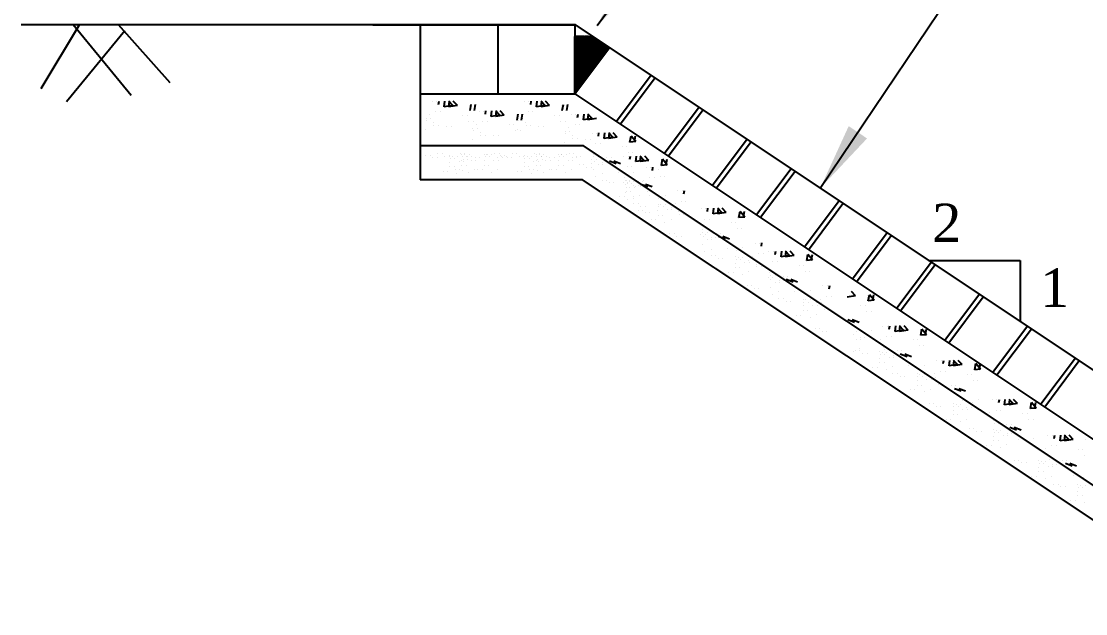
# Model space of a CAD drawing. Extents: x -545075 to 1728153, y -708141 to -305611.
# Drawn here: x 1027370 to 1032907, y -618206 to -615123 of the extents above; entities that cross this region are included whole.
import ezdxf

# ---------------------------------------------------------------- set-up
doc = ezdxf.new("R2010")
doc.units = 0
doc.header["$MEASUREMENT"] = 0
doc.layers.get('0').update_dxf_attribs({"linetype": 'CONTINUOUS'})
doc.layers.add('LINE', color=7, linetype='CONTINUOUS')
doc.styles.get("Standard").update_dxf_attribs({"font": 'times.ttf', "height": 250})
doc.dimstyles.new('3', dxfattribs={"dimtxt": 225, "dimasz": 350, "dimexe": 100, "dimexo": 25, "dimgap": 9, "dimtad": 0, "dimdec": 0, "dimzin": 0, "dimdsep": 46, "dimtxsty": 'Standard', "dimcen": 0, "dimclrt": 256, "dimadec": 0, "dimazin": 0, "dimtfac": 1, "dimtdec": 0, "dimtofl": 0, "dimtmove": 2, "dimatfit": 3, "dimfxl": 1, "dimtolj": 1, "dimtzin": 0, "dimarcsym": 0})

# ---------------------------------------------------------------- blocks, each defined once
blk = doc.blocks.new('*X27')
at = {"color": 0}
for p, q in [((-11801.8, -16892.9), (-11794.7, -16885.9)), ((-11801, -16894), (-11789.4, -16882.3)), ((-11800.3, -16895), (-11784.1, -16878.8)), ((-11799.5, -16896), (-11778.7, -16875.2)), ((-11798.8, -16897), (-11773.4, -16871.6)), ((-11798.1, -16898.1), (-11768.1, -16868.1)), ((-11797.3, -16899.1), (-11762.8, -16864.5)), ((-11796.6, -16900.1), (-11757.4, -16861)), ((-11795.8, -16901.2), (-11752.1, -16857.4)), ((-11795.1, -16902.2), (-11746.8, -16853.9)), ((-11794.4, -16903.2), (-11741.5, -16850.3)), ((-11793.6, -16904.2), (-11736.1, -16846.8)), ((-11792.9, -16905.3), (-11730.8, -16843.2)), ((-11792.1, -16906.3), (-11725.5, -16839.6)), ((-11791.4, -16907.3), (-11720.2, -16836.1)), ((-11790.7, -16908.4), (-11717.3, -16835)), ((-11789.9, -16909.4), (-11715.5, -16835)), ((-11789.2, -16910.4), (-11713.8, -16835)), ((-11788.4, -16911.4), (-11712, -16835)), ((-11787.7, -16912.5), (-11710.2, -16835)), ((-11787, -16913.5), (-11708.5, -16835)), ((-11786.2, -16914.5), (-11706.7, -16835)), ((-11785.5, -16915.5), (-11704.9, -16835)), ((-11784.7, -16916.6), (-11703.2, -16835)), ((-11784, -16917.6), (-11701.4, -16835)), ((-11783.3, -16918.6), (-11699.6, -16835)), ((-11782.5, -16919.7), (-11697.8, -16835)), ((-11781.8, -16920.7), (-11696.1, -16835)), ((-11781, -16921.7), (-11694.3, -16835)), ((-11780.3, -16922.7), (-11692.5, -16835)), ((-11779.6, -16923.8), (-11690.8, -16835)), ((-11778.8, -16924.8), (-11689, -16835)), ((-11778.1, -16925.8), (-11687.2, -16835)), ((-11777.3, -16926.9), (-11685.5, -16835)), ((-11776.6, -16927.9), (-11683.7, -16835)), ((-11775.9, -16928.9), (-11681.9, -16835)), ((-11775.1, -16929.9), (-11680.2, -16835)), ((-11774.4, -16931), (-11678.4, -16835)), ((-11773.6, -16932), (-11676.6, -16835)), ((-11772.9, -16933), (-11674.9, -16835)), ((-11772.2, -16934), (-11673.1, -16835)), ((-11771.4, -16935.1), (-11671.3, -16835)), ((-11770.7, -16936.1), (-11669.6, -16835)), ((-11769.9, -16937.1), (-11667.8, -16835)), ((-11769.2, -16938.2), (-11666, -16835)), ((-11768.5, -16939.2), (-11664.3, -16835)), ((-11767.7, -16940.2), (-11662.5, -16835)), ((-11767, -16941.2), (-11660.7, -16835)), ((-11766.2, -16942.3), (-11659, -16835)), ((-11765.5, -16943.3), (-11657.2, -16835)), ((-11764.8, -16944.3), (-11655.4, -16835)), ((-11764, -16945.4), (-11653.7, -16835)), ((-11763.3, -16946.4), (-11651.9, -16835)), ((-11762.5, -16947.4), (-11650.1, -16835)), ((-11761.8, -16948.4), (-11648.4, -16835)), ((-11761.1, -16949.5), (-11646.6, -16835)), ((-11760.3, -16950.5), (-11644.8, -16835)), ((-11759.6, -16951.5), (-11643, -16835)), ((-11758.8, -16952.5), (-11641.3, -16835)), ((-11758.1, -16953.6), (-11639.5, -16835)), ((-11757.4, -16954.6), (-11637.7, -16835)), ((-11756.6, -16955.6), (-11636, -16835)), ((-11755.9, -16956.7), (-11634.2, -16835)), ((-11755.1, -16957.7), (-11632.4, -16835)), ((-11754.4, -16958.7), (-11630.7, -16835)), ((-11753.7, -16959.7), (-11628.9, -16835)), ((-11752.9, -16960.8), (-11627.5, -16835.4)), ((-11752.2, -16961.8), (-11627.5, -16837.1)), ((-11751.4, -16962.8), (-11627.5, -16838.9)), ((-11750.7, -16963.9), (-11627.5, -16840.7)), ((-11750, -16964.9), (-11627.5, -16842.4)), ((-11749.2, -16965.9), (-11627.5, -16844.2)), ((-11748.5, -16966.9), (-11627.5, -16846)), ((-11747.7, -16968), (-11627.5, -16847.7)), ((-11747, -16969), (-11627.5, -16849.5)), ((-11746.3, -16970), (-11627.5, -16851.3)), ((-11745.5, -16971), (-11627.5, -16853)), ((-11744.8, -16972.1), (-11627.5, -16854.8)), ((-11744.1, -16973.1), (-11627.5, -16856.6)), ((-11743.3, -16974.1), (-11627.5, -16858.3)), ((-11742.6, -16975.2), (-11627.5, -16860.1)), ((-11741.8, -16976.2), (-11627.5, -16861.9)), ((-11741.1, -16977.2), (-11627.5, -16863.6)), ((-11740.4, -16978.2), (-11627.5, -16865.4)), ((-11739.6, -16979.3), (-11627.5, -16867.2)), ((-11738.9, -16980.3), (-11627.5, -16868.9)), ((-11738.1, -16981.3), (-11627.5, -16870.7)), ((-11737.4, -16982.4), (-11627.5, -16872.5)), ((-11736.7, -16983.4), (-11627.5, -16874.3)), ((-11735.9, -16984.4), (-11627.5, -16876)), ((-11735.2, -16985.4), (-11627.5, -16877.8)), ((-11734.4, -16986.5), (-11627.5, -16879.6)), ((-11733.7, -16987.5), (-11627.5, -16881.3)), ((-11733, -16988.5), (-11627.5, -16883.1)), ((-11732.2, -16989.6), (-11627.5, -16884.9)), ((-11731.5, -16990.6), (-11627.5, -16886.6)), ((-11802.5, -16891.9), (-11800, -16889.4)), ((-11730.7, -16991.6), (-11627.5, -16888.4)), ((-11730, -16992.6), (-11627.5, -16890.2)), ((-11729.3, -16993.7), (-11627.5, -16891.9)), ((-11728.5, -16994.7), (-11627.5, -16893.7)), ((-11727.8, -16995.7), (-11627.5, -16895.5)), ((-11727, -16996.7), (-11627.5, -16897.2)), ((-11726.3, -16997.8), (-11627.5, -16899)), ((-11725.6, -16998.8), (-11627.5, -16900.8)), ((-11724.8, -16999.8), (-11627.5, -16902.5)), ((-11724.1, -17000.9), (-11627.5, -16904.3)), ((-11723.3, -17001.9), (-11627.5, -16906.1)), ((-11722.6, -17002.9), (-11627.5, -16907.8)), ((-11721.9, -17003.9), (-11627.5, -16909.6)), ((-11721.1, -17005), (-11627.5, -16911.4)), ((-11720.4, -17006), (-11627.5, -16913.1)), ((-11719.6, -17007), (-11627.5, -16914.9)), ((-11718.9, -17008.1), (-11627.5, -16916.7)), ((-11718.2, -17009.1), (-11627.5, -16918.4)), ((-11717.4, -17010.1), (-11627.5, -16920.2)), ((-11716.7, -17011.1), (-11627.5, -16922)), ((-11715.9, -17012.2), (-11627.5, -16923.7)), ((-11715.2, -17013.2), (-11627.5, -16925.5)), ((-11714.5, -17014.2), (-11627.5, -16927.3)), ((-11713.7, -17015.2), (-11627.5, -16929.1)), ((-11713, -17016.3), (-11627.5, -16930.8)), ((-11712.2, -17017.3), (-11627.5, -16932.6)), ((-11711.5, -17018.3), (-11627.5, -16934.4)), ((-11710.8, -17019.4), (-11627.5, -16936.1)), ((-11710, -17020.4), (-11627.5, -16937.9)), ((-11709.3, -17021.4), (-11627.5, -16939.7)), ((-11708.5, -17022.4), (-11627.5, -16941.4)), ((-11707.8, -17023.5), (-11627.5, -16943.2)), ((-11707.1, -17024.5), (-11627.5, -16945)), ((-11706.3, -17025.5), (-11627.5, -16946.7)), ((-11705.6, -17026.6), (-11627.5, -16948.5)), ((-11704.8, -17027.6), (-11627.5, -16950.3)), ((-11704.1, -17028.6), (-11627.5, -16952)), ((-11703.4, -17029.6), (-11627.5, -16953.8)), ((-11702.6, -17030.7), (-11627.5, -16955.6)), ((-11701.9, -17031.7), (-11627.5, -16957.3)), ((-11701.1, -17032.7), (-11627.5, -16959.1)), ((-11700.4, -17033.7), (-11627.5, -16960.9)), ((-11699.7, -17034.8), (-11627.5, -16962.6)), ((-11698.9, -17035.8), (-11627.5, -16964.4)), ((-11698.2, -17036.8), (-11627.5, -16966.2)), ((-11697.4, -17037.9), (-11627.5, -16967.9)), ((-11696.7, -17038.9), (-11627.5, -16969.7)), ((-11696, -17039.9), (-11627.5, -16971.5)), ((-11695.2, -17040.9), (-11627.5, -16973.2)), ((-11694.5, -17042), (-11627.5, -16975)), ((-11693.7, -17043), (-11627.5, -16976.8)), ((-11693, -17044), (-11627.5, -16978.5)), ((-11692.3, -17045.1), (-11627.5, -16980.3)), ((-11691.5, -17046.1), (-11627.5, -16982.1)), ((-11690.8, -17047.1), (-11627.5, -16983.9)), ((-11690, -17048.1), (-11627.5, -16985.6)), ((-11689.3, -17049.2), (-11627.5, -16987.4)), ((-11688.6, -17050.2), (-11627.5, -16989.2)), ((-11687.8, -17051.2), (-11627.5, -16990.9)), ((-11687.1, -17052.2), (-11627.5, -16992.7)), ((-11686.3, -17053.3), (-11627.5, -16994.5)), ((-11685.6, -17054.3), (-11627.5, -16996.2)), ((-11684.9, -17055.3), (-11627.5, -16998)), ((-11684.1, -17056.4), (-11627.5, -16999.8)), ((-11683.4, -17057.4), (-11627.5, -17001.5)), ((-11682.6, -17058.4), (-11627.5, -17003.3)), ((-11681.9, -17059.4), (-11627.5, -17005.1)), ((-11681.2, -17060.5), (-11627.5, -17006.8)), ((-11680.4, -17061.5), (-11627.5, -17008.6)), ((-11679.7, -17062.5), (-11627.5, -17010.4)), ((-11678.9, -17063.6), (-11627.5, -17012.1)), ((-11678.2, -17064.6), (-11627.5, -17013.9)), ((-11677.5, -17065.6), (-11627.5, -17015.7)), ((-11676.7, -17066.6), (-11627.5, -17017.4)), ((-11676, -17067.7), (-11627.5, -17019.2)), ((-11675.2, -17068.7), (-11627.5, -17021)), ((-11674.5, -17069.7), (-11627.5, -17022.7)), ((-11673.8, -17070.7), (-11627.5, -17024.5)), ((-11673, -17071.8), (-11627.5, -17026.3)), ((-11672.3, -17072.8), (-11627.5, -17028)), ((-11671.5, -17073.8), (-11627.5, -17029.8)), ((-11670.8, -17074.9), (-11627.5, -17031.6)), ((-11670.1, -17075.9), (-11627.5, -17033.4)), ((-11669.3, -17076.9), (-11627.5, -17035.1)), ((-11668.6, -17077.9), (-11627.5, -17036.9)), ((-11667.8, -17079), (-11627.5, -17038.7)), ((-11667.1, -17080), (-11627.5, -17040.4)), ((-11666.4, -17081), (-11627.5, -17042.2)), ((-11665.6, -17082.1), (-11627.5, -17044)), ((-11664.9, -17083.1), (-11627.5, -17045.7)), ((-11664.1, -17084.1), (-11627.5, -17047.5)), ((-11663.4, -17085.1), (-11627.5, -17049.3)), ((-11662.7, -17086.2), (-11627.5, -17051)), ((-11661.9, -17087.2), (-11627.5, -17052.8)), ((-11661.2, -17088.2), (-11627.5, -17054.6)), ((-11660.4, -17089.3), (-11627.5, -17056.3)), ((-11659.7, -17090.3), (-11627.5, -17058.1)), ((-11659, -17091.3), (-11627.5, -17059.9)), ((-11658.2, -17092.3), (-11627.5, -17061.6)), ((-11657.5, -17093.4), (-11627.5, -17063.4)), ((-11656.7, -17094.4), (-11627.5, -17065.2)), ((-11656, -17095.4), (-11627.5, -17066.9)), ((-11655.3, -17096.4), (-11627.5, -17068.7)), ((-11654.5, -17097.5), (-11627.5, -17070.5)), ((-11653.8, -17098.5), (-11627.5, -17072.2)), ((-11653, -17099.5), (-11627.5, -17074)), ((-11652.3, -17100.6), (-11627.5, -17075.8)), ((-11651.6, -17101.6), (-11627.5, -17077.5)), ((-11650.8, -17102.6), (-11627.5, -17079.3)), ((-11650.1, -17103.6), (-11627.5, -17081.1)), ((-11649.3, -17104.7), (-11627.5, -17082.8)), ((-11648.6, -17105.7), (-11627.5, -17084.6)), ((-11647.9, -17106.7), (-11627.5, -17086.4)), ((-11647.1, -17107.8), (-11627.5, -17088.2)), ((-11646.4, -17108.8), (-11627.5, -17089.9)), ((-11645.6, -17109.8), (-11627.5, -17091.7)), ((-11644.9, -17110.8), (-11627.5, -17093.5)), ((-11644.2, -17111.9), (-11627.5, -17095.2)), ((-11643.4, -17112.9), (-11627.5, -17097)), ((-11642.7, -17113.9), (-11627.5, -17098.8)), ((-11641.9, -17114.9), (-11627.5, -17100.5)), ((-11641.2, -17116), (-11627.5, -17102.3)), ((-11640.5, -17117), (-11627.5, -17104.1)), ((-11639.7, -17118), (-11627.5, -17105.8)), ((-11639, -17119.1), (-11627.5, -17107.6)), ((-11638.2, -17120.1), (-11627.5, -17109.4)), ((-11637.5, -17121.1), (-11627.5, -17111.1)), ((-11636.8, -17122.1), (-11627.5, -17112.9)), ((-11636, -17123.2), (-11627.5, -17114.7)), ((-11635.3, -17124.2), (-11627.5, -17116.4)), ((-11634.5, -17125.2), (-11627.5, -17118.2)), ((-11633.8, -17126.3), (-11627.5, -17120)), ((-11633.1, -17127.3), (-11627.5, -17121.7)), ((-11632.3, -17128.3), (-11627.5, -17123.5)), ((-11631.6, -17129.3), (-11627.5, -17125.3)), ((-11630.8, -17130.4), (-11627.5, -17127)), ((-11630.1, -17131.4), (-11627.5, -17128.8)), ((-11629.4, -17132.4), (-11627.5, -17130.6)), ((-11628.6, -17133.4), (-11627.5, -17132.3)), ((-11627.9, -17134.5), (-11627.5, -17134.1))]:
    blk.add_line(p, q, dxfattribs=at)

msp = doc.modelspace()

# ---------------------------------------------------------------- linework, layer by layer
for p, q in [((1030252.648, -615141.042), (1027370.46, -615141.042)), ((1027673.154, -615138.539), (1027471.574, -615473.865)), ((1027639.558, -615138.539), (1027941.928, -615507.398)), ((1027874.735, -615138.539), (1028143.508, -615440.333)), ((1029445.437, -615141.042), (1029445.437, -615500.925)), ((1029485.5, -615141.042), (1030246.703, -615141.042)), ((1030166.576, -615141.042), (1029485.5, -615141.042)), ((1029848.818, -615141.191), (1029848.818, -615501.074)), ((1030249.451, -615141.191), (1030249.451, -615501.074)), ((1027908.331, -615172.071), (1027605.961, -615540.93)), ((1029445.437, -615500.925), (1029445.437, -615947.191)), ((1029445.437, -615500.925), (1030251.639, -615500.925)), ((1030295.774, -615770.718), (1029446.663, -615770.718)), ((1030290.066, -615947.191), (1029445.437, -615947.191)), ((1032090.275, -616367.123), (1032567.087, -616367.123)), ((1032567.087, -616367.123), (1032567.087, -616683.667))]:
    msp.add_line(p, q)
at = {"color": 0}
for p, q in [((1029540.474, -615555.758), (1029543.594, -615538.84)), ((1029570.995, -615567.969), (1029574.384, -615538.84)), ((1029615.454, -615561.061), (1029594.133, -615538.84)), ((1029594.247, -615567.969), (1029597.636, -615538.84)), ((1029638.706, -615561.061), (1029617.385, -615538.84)), ((1030020.242, -615555.758), (1030023.363, -615538.84)), ((1030050.764, -615567.969), (1030054.152, -615538.84)), ((1030095.223, -615561.061), (1030073.902, -615538.84)), ((1030074.016, -615567.969), (1030077.404, -615538.84)), ((1030118.475, -615561.061), (1030097.154, -615538.84)), ((1029507.478, -615540.44), (1029507.478, -615540.44)), ((1029527.236, -615594.431), (1029527.236, -615594.431)), ((1029530.73, -615540.44), (1029530.73, -615540.44)), ((1029550.488, -615594.431), (1029550.488, -615594.431)), ((1029615.454, -615561.061), (1029570.986, -615567.958)), ((1029638.706, -615561.061), (1029594.238, -615567.958)), ((1029703.162, -615558.841), (1029703.162, -615558.841)), ((1029705.007, -615587.134), (1029710.788, -615555.793)), ((1029726.414, -615558.841), (1029726.414, -615558.841)), ((1029728.258, -615587.134), (1029734.04, -615555.793)), ((1029751.571, -615590.861), (1029751.571, -615590.861)), ((1029774.823, -615590.861), (1029774.823, -615590.861)), ((1029784.566, -615606.179), (1029787.687, -615589.261)), ((1029815.088, -615618.389), (1029818.477, -615589.261)), ((1029859.547, -615611.482), (1029838.226, -615589.261)), ((1029838.34, -615618.389), (1029841.728, -615589.261)), ((1029882.799, -615611.482), (1029861.478, -615589.261)), ((1029987.247, -615540.44), (1029987.247, -615540.44)), ((1030007.004, -615594.431), (1030007.004, -615594.431)), ((1030010.499, -615540.44), (1030010.499, -615540.44)), ((1030030.256, -615594.431), (1030030.256, -615594.431)), ((1030095.223, -615561.061), (1030050.754, -615567.958)), ((1030118.475, -615561.061), (1030074.006, -615567.958)), ((1030182.93, -615558.841), (1030182.93, -615558.841)), ((1030184.775, -615587.134), (1030190.557, -615555.793)), ((1030206.182, -615558.841), (1030206.182, -615558.841)), ((1030208.027, -615587.134), (1030213.808, -615555.793)), ((1029475.841, -615628.756), (1029475.841, -615628.756)), ((1029478.272, -615639.865), (1029478.272, -615639.865)), ((1029494.843, -615608.894), (1029494.843, -615608.894)), ((1029499.093, -615628.756), (1029499.093, -615628.756)), ((1029513.315, -615649.347), (1029513.315, -615649.347)), ((1029665.895, -615610.877), (1029665.895, -615610.877)), ((1029689.147, -615610.877), (1029689.147, -615610.877)), ((1029697.397, -615642.703), (1029697.397, -615642.703)), ((1029720.649, -615642.703), (1029720.649, -615642.703)), ((1029771.329, -615644.852), (1029771.329, -615644.852)), ((1029794.58, -615644.852), (1029794.58, -615644.852)), ((1029859.547, -615611.482), (1029815.079, -615618.378)), ((1029882.799, -615611.482), (1029838.33, -615618.378)), ((1029947.255, -615609.262), (1029947.255, -615609.262)), ((1029949.099, -615637.555), (1029954.881, -615606.214)), ((1029955.61, -615628.756), (1029955.61, -615628.756)), ((1029958.041, -615639.865), (1029958.041, -615639.865)), ((1029970.506, -615609.262), (1029970.506, -615609.262)), ((1029972.351, -615637.555), (1029978.133, -615606.214)), ((1029974.612, -615608.894), (1029974.612, -615608.894)), ((1029978.862, -615628.756), (1029978.862, -615628.756)), ((1029993.084, -615649.347), (1029993.084, -615649.347)), ((1030145.664, -615610.877), (1030145.664, -615610.877)), ((1030168.916, -615610.877), (1030168.916, -615610.877)), ((1030177.166, -615642.703), (1030177.166, -615642.703)), ((1030200.418, -615642.703), (1030200.418, -615642.703)), ((1030231.34, -615607.668), (1030231.34, -615607.668)), ((1030254.591, -615607.668), (1030254.591, -615607.668)), ((1030264.335, -615622.985), (1030267.456, -615606.067)), ((1030339.316, -615628.289), (1030294.847, -615635.185)), ((1030294.857, -615635.196), (1030298.245, -615606.067)), ((1030339.316, -615628.289), (1030317.995, -615606.067)), ((1030362.567, -615628.289), (1030318.099, -615635.185)), ((1030318.108, -615635.196), (1030321.497, -615606.067)), ((1029473.602, -615688.267), (1029473.602, -615688.267)), ((1029516.319, -615663.929), (1029516.319, -615663.929)), ((1029539.571, -615663.929), (1029539.571, -615663.929)), ((1029583.354, -615668.625), (1029583.354, -615668.625)), ((1029606.606, -615668.625), (1029606.606, -615668.625)), ((1029719.934, -615679.176), (1029719.934, -615679.176)), ((1029722.365, -615690.286), (1029722.365, -615690.286)), ((1029738.936, -615659.315), (1029738.936, -615659.315)), ((1029743.186, -615679.176), (1029743.186, -615679.176)), ((1029757.408, -615699.768), (1029757.408, -615699.768)), ((1029909.988, -615661.298), (1029909.988, -615661.298)), ((1029933.24, -615661.298), (1029933.24, -615661.298)), ((1029941.49, -615693.124), (1029941.49, -615693.124)), ((1029953.371, -615688.267), (1029953.371, -615688.267)), ((1029964.742, -615693.124), (1029964.742, -615693.124)), ((1029996.088, -615663.929), (1029996.088, -615663.929)), ((1030019.34, -615663.929), (1030019.34, -615663.929)), ((1030063.123, -615668.625), (1030063.123, -615668.625)), ((1030086.375, -615668.625), (1030086.375, -615668.625)), ((1030199.703, -615695.983), (1030199.703, -615695.983)), ((1030218.705, -615676.121), (1030218.705, -615676.121)), ((1030222.954, -615695.983), (1030222.954, -615695.983)), ((1030251.097, -615661.659), (1030251.097, -615661.659)), ((1030274.349, -615661.659), (1030274.349, -615661.659)), ((1030339.252, -615704.521), (1030339.252, -615704.521)), ((1030362.504, -615704.521), (1030362.504, -615704.521)), ((1030372.248, -615719.838), (1030375.368, -615702.92)), ((1030402.769, -615732.049), (1030406.158, -615702.92)), ((1030447.228, -615725.141), (1030425.907, -615702.92)), ((1030426.021, -615732.049), (1030429.41, -615702.92)), ((1030470.48, -615725.141), (1030449.159, -615702.92)), ((1029717.695, -615738.688), (1029717.695, -615738.688)), ((1029760.412, -615714.35), (1029760.412, -615714.35)), ((1029783.664, -615714.35), (1029783.664, -615714.35)), ((1029827.447, -615719.045), (1029827.447, -615719.045)), ((1029850.699, -615719.045), (1029850.699, -615719.045)), ((1030197.463, -615755.495), (1030197.463, -615755.495)), ((1030202.134, -615707.092), (1030202.134, -615707.092)), ((1030237.176, -615716.575), (1030237.176, -615716.575)), ((1030240.181, -615731.156), (1030240.181, -615731.156)), ((1030263.433, -615731.156), (1030263.433, -615731.156)), ((1030307.216, -615735.852), (1030307.216, -615735.852)), ((1030330.467, -615735.852), (1030330.467, -615735.852)), ((1030359.01, -615758.512), (1030359.01, -615758.512)), ((1030382.262, -615758.512), (1030382.262, -615758.512)), ((1030447.228, -615725.141), (1030402.76, -615732.038)), ((1030470.48, -615725.141), (1030426.012, -615732.038)), ((1030534.936, -615722.922), (1030534.936, -615722.922)), ((1030566.658, -615748.585), (1030536.772, -615751.2)), ((1030536.781, -615751.215), (1030542.562, -615719.873)), ((1030566.658, -615748.585), (1030542.553, -615719.858)), ((1030558.188, -615722.922), (1030558.188, -615722.922)), ((1030560.032, -615751.215), (1030565.814, -615719.873)), ((1029536.04, -615810.68), (1029536.04, -615810.68)), ((1029559.292, -615810.68), (1029559.292, -615810.68)), ((1029653.113, -615810.68), (1029653.113, -615810.68)), ((1029662.691, -615814.112), (1029662.691, -615814.112)), ((1029676.364, -615810.68), (1029676.364, -615810.68)), ((1029779.763, -615814.112), (1029779.763, -615814.112)), ((1029791.848, -615813.801), (1029791.848, -615813.801)), ((1029832.623, -615810.68), (1029832.623, -615810.68)), ((1029855.875, -615810.68), (1029855.875, -615810.68)), ((1029923.222, -615810.68), (1029923.222, -615810.68)), ((1029946.473, -615810.68), (1029946.473, -615810.68)), ((1030040.294, -615810.68), (1030040.294, -615810.68)), ((1030049.872, -615814.112), (1030049.872, -615814.112)), ((1030063.546, -615810.68), (1030063.546, -615810.68)), ((1030166.945, -615814.112), (1030166.945, -615814.112)), ((1030179.029, -615813.801), (1030179.029, -615813.801)), ((1030219.805, -615810.68), (1030219.805, -615810.68)), ((1030243.057, -615810.68), (1030243.057, -615810.68)), ((1030345.089, -615813.427), (1030345.089, -615813.427)), ((1030497.669, -615774.957), (1030497.669, -615774.957)), ((1030520.921, -615774.957), (1030520.921, -615774.957)), ((1030529.171, -615806.783), (1030529.171, -615806.783)), ((1030552.423, -615806.783), (1030552.423, -615806.783)), ((1029473.602, -615818.477), (1029473.602, -615818.477)), ((1029496.853, -615818.477), (1029496.853, -615818.477)), ((1029511.455, -615832.731), (1029511.455, -615832.731)), ((1029534.706, -615832.731), (1029534.706, -615832.731)), ((1029573.893, -615824.934), (1029573.893, -615824.934)), ((1029597.145, -615824.934), (1029597.145, -615824.934)), ((1029598.959, -615856.674), (1029598.959, -615856.674)), ((1029600.252, -615821.908), (1029600.252, -615821.908)), ((1029603.256, -615836.49), (1029603.256, -615836.49)), ((1029614.05, -615825.486), (1029614.05, -615825.486)), ((1029626.508, -615836.49), (1029626.508, -615836.49)), ((1029637.302, -615825.486), (1029637.302, -615825.486)), ((1029649.471, -615852.295), (1029649.471, -615852.295)), ((1029661.397, -615848.877), (1029661.397, -615848.877)), ((1029662.934, -615871.652), (1029662.934, -615871.652)), ((1029665.695, -615828.693), (1029665.695, -615828.693)), ((1029670.291, -615841.186), (1029670.291, -615841.186)), ((1029672.723, -615852.295), (1029672.723, -615852.295)), ((1029676.488, -615817.689), (1029676.488, -615817.689)), ((1029686.186, -615871.652), (1029686.186, -615871.652)), ((1029688.947, -615828.693), (1029688.947, -615828.693)), ((1029690.965, -615824.934), (1029690.965, -615824.934)), ((1029693.543, -615841.186), (1029693.543, -615841.186)), ((1029699.74, -615817.689), (1029699.74, -615817.689)), ((1029711.909, -615844.499), (1029711.909, -615844.499)), ((1029714.217, -615824.934), (1029714.217, -615824.934)), ((1029732.73, -615833.389), (1029732.73, -615833.389)), ((1029735.161, -615844.499), (1029735.161, -615844.499)), ((1029755.982, -615833.389), (1029755.982, -615833.389)), ((1029778.47, -615848.877), (1029778.47, -615848.877)), ((1029780.006, -615871.652), (1029780.006, -615871.652)), ((1029782.767, -615828.693), (1029782.767, -615828.693)), ((1029793.561, -615817.689), (1029793.561, -615817.689)), ((1029803.258, -615871.652), (1029803.258, -615871.652)), ((1029806.019, -615828.693), (1029806.019, -615828.693)), ((1029816.813, -615817.689), (1029816.813, -615817.689)), ((1029828.982, -615844.499), (1029828.982, -615844.499)), ((1029849.802, -615833.389), (1029849.802, -615833.389)), ((1029852.234, -615844.499), (1029852.234, -615844.499)), ((1029860.783, -615818.477), (1029860.783, -615818.477)), ((1029870.476, -615824.934), (1029870.476, -615824.934)), ((1029873.054, -615833.389), (1029873.054, -615833.389)), ((1029884.035, -615818.477), (1029884.035, -615818.477)), ((1029893.728, -615824.934), (1029893.728, -615824.934)), ((1029898.636, -615832.731), (1029898.636, -615832.731)), ((1029921.888, -615832.731), (1029921.888, -615832.731)), ((1029961.075, -615824.934), (1029961.075, -615824.934)), ((1029984.326, -615824.934), (1029984.326, -615824.934)), ((1029986.14, -615856.674), (1029986.14, -615856.674)), ((1029987.434, -615821.908), (1029987.434, -615821.908)), ((1029990.438, -615836.49), (1029990.438, -615836.49)), ((1030001.231, -615825.486), (1030001.231, -615825.486)), ((1030013.69, -615836.49), (1030013.69, -615836.49)), ((1030024.483, -615825.486), (1030024.483, -615825.486)), ((1030036.652, -615852.295), (1030036.652, -615852.295)), ((1030048.579, -615848.877), (1030048.579, -615848.877)), ((1030050.115, -615871.652), (1030050.115, -615871.652)), ((1030052.876, -615828.693), (1030052.876, -615828.693)), ((1030057.473, -615841.186), (1030057.473, -615841.186)), ((1030059.904, -615852.295), (1030059.904, -615852.295)), ((1030063.67, -615817.689), (1030063.67, -615817.689)), ((1030073.367, -615871.652), (1030073.367, -615871.652)), ((1030076.128, -615828.693), (1030076.128, -615828.693)), ((1030078.147, -615824.934), (1030078.147, -615824.934)), ((1030080.725, -615841.186), (1030080.725, -615841.186)), ((1030086.922, -615817.689), (1030086.922, -615817.689)), ((1030099.091, -615844.499), (1030099.091, -615844.499)), ((1030101.399, -615824.934), (1030101.399, -615824.934)), ((1030119.911, -615833.389), (1030119.911, -615833.389)), ((1030122.343, -615844.499), (1030122.343, -615844.499)), ((1030143.163, -615833.389), (1030143.163, -615833.389)), ((1030165.651, -615848.877), (1030165.651, -615848.877)), ((1030167.188, -615871.652), (1030167.188, -615871.652)), ((1030169.949, -615828.693), (1030169.949, -615828.693)), ((1030180.742, -615817.689), (1030180.742, -615817.689)), ((1030190.439, -615871.652), (1030190.439, -615871.652)), ((1030193.201, -615828.693), (1030193.201, -615828.693)), ((1030203.994, -615817.689), (1030203.994, -615817.689)), ((1030216.163, -615844.499), (1030216.163, -615844.499)), ((1030236.984, -615833.389), (1030236.984, -615833.389)), ((1030239.415, -615844.499), (1030239.415, -615844.499)), ((1030257.658, -615824.934), (1030257.658, -615824.934)), ((1030260.236, -615833.389), (1030260.236, -615833.389)), ((1030273.216, -615868.898), (1030273.216, -615868.898)), ((1030280.91, -615824.934), (1030280.91, -615824.934)), ((1030296.468, -615868.898), (1030296.468, -615868.898)), ((1030335.654, -615861.101), (1030335.654, -615861.101)), ((1030337.226, -615839.511), (1030337.226, -615839.511)), ((1030348.093, -615828.009), (1030348.093, -615828.009)), ((1030349.685, -615850.515), (1030349.685, -615850.515)), ((1030360.478, -615839.511), (1030360.478, -615839.511)), ((1030371.345, -615828.009), (1030371.345, -615828.009)), ((1030372.647, -615866.32), (1030372.647, -615866.32)), ((1030393.468, -615855.211), (1030393.468, -615855.211)), ((1030395.899, -615866.32), (1030395.899, -615866.32)), ((1030415.128, -615832.705), (1030415.128, -615832.705)), ((1030416.72, -615855.211), (1030416.72, -615855.211)), ((1030465.044, -615863.674), (1030430.034, -615850.236)), ((1030438.38, -615832.705), (1030438.38, -615832.705)), ((1030488.295, -615863.674), (1030453.286, -615850.236)), ((1030503.252, -615825.521), (1030503.252, -615825.521)), ((1030526.504, -615825.521), (1030526.504, -615825.521)), ((1030536.248, -615840.838), (1030539.368, -615823.92)), ((1030611.228, -615846.141), (1030566.76, -615853.038)), ((1030566.769, -615853.049), (1030570.158, -615823.92)), ((1030611.228, -615846.141), (1030589.907, -615823.92)), ((1030634.48, -615846.141), (1030590.012, -615853.038)), ((1030590.021, -615853.049), (1030593.41, -615823.92)), ((1030634.48, -615846.141), (1030613.159, -615823.92)), ((1030698.936, -615843.922), (1030698.936, -615843.922)), ((1030730.658, -615869.585), (1030700.772, -615872.2)), ((1030700.781, -615872.215), (1030706.562, -615840.873)), ((1030730.658, -615869.585), (1030706.553, -615840.858)), ((1030722.188, -615843.922), (1030722.188, -615843.922)), ((1030724.032, -615872.215), (1030729.814, -615840.873)), ((1029564.391, -615904.04), (1029564.391, -615904.04)), ((1029587.643, -615904.04), (1029587.643, -615904.04)), ((1029600.495, -615879.449), (1029600.495, -615879.449)), ((1029623.747, -615879.449), (1029623.747, -615879.449)), ((1029626.83, -615896.243), (1029626.83, -615896.243)), ((1029635.66, -615915.16), (1029635.66, -615915.16)), ((1029650.082, -615896.243), (1029650.082, -615896.243)), ((1029668.052, -615900.698), (1029668.052, -615900.698)), ((1029698.098, -615907.363), (1029698.098, -615907.363)), ((1029730.491, -615892.901), (1029730.491, -615892.901)), ((1029743.902, -615896.243), (1029743.902, -615896.243)), ((1029767.154, -615896.243), (1029767.154, -615896.243)), ((1029815.171, -615907.363), (1029815.171, -615907.363)), ((1029847.563, -615892.901), (1029847.563, -615892.901)), ((1029951.573, -615904.04), (1029951.573, -615904.04)), ((1029974.825, -615904.04), (1029974.825, -615904.04)), ((1029987.677, -615879.449), (1029987.677, -615879.449)), ((1030010.928, -615879.449), (1030010.928, -615879.449)), ((1030014.011, -615896.243), (1030014.011, -615896.243)), ((1030022.841, -615915.16), (1030022.841, -615915.16)), ((1030037.263, -615896.243), (1030037.263, -615896.243)), ((1030055.234, -615900.698), (1030055.234, -615900.698)), ((1030085.28, -615907.363), (1030085.28, -615907.363)), ((1030117.672, -615892.901), (1030117.672, -615892.901)), ((1030131.084, -615896.243), (1030131.084, -615896.243)), ((1030154.336, -615896.243), (1030154.336, -615896.243)), ((1030202.352, -615907.363), (1030202.352, -615907.363)), ((1030234.744, -615892.901), (1030234.744, -615892.901)), ((1030311.069, -615883.151), (1030311.069, -615883.151)), ((1030334.321, -615883.151), (1030334.321, -615883.151)), ((1030346.924, -615893.474), (1030346.924, -615893.474)), ((1030391.229, -615914.723), (1030391.229, -615914.723)), ((1030474.812, -615910.268), (1030474.812, -615910.268)), ((1030522.829, -615921.388), (1030522.829, -615921.388)), ((1030523.01, -615879.512), (1030523.01, -615879.512)), ((1030546.262, -615879.512), (1030546.262, -615879.512)), ((1030555.221, -615906.926), (1030555.221, -615906.926)), ((1030620.225, -615883.849), (1030620.225, -615883.849)), ((1030643.477, -615883.849), (1030643.477, -615883.849)), ((1030653.221, -615899.167), (1030656.342, -615882.249)), ((1030661.669, -615895.957), (1030661.669, -615895.957)), ((1030684.921, -615895.957), (1030684.921, -615895.957)), ((1030358.836, -615929.185), (1030358.836, -615929.185)), ((1030391.899, -615949.455), (1030391.899, -615949.455)), ((1030415.151, -615949.455), (1030415.151, -615949.455)), ((1030429.752, -615963.709), (1030429.752, -615963.709)), ((1030453.004, -615963.709), (1030453.004, -615963.709)), ((1030501.226, -615960.511), (1030501.226, -615960.511)), ((1030509.089, -615934.427), (1030509.089, -615934.427)), ((1030512.093, -615949.009), (1030512.093, -615949.009)), ((1030513.685, -615971.515), (1030513.685, -615971.515)), ((1030518.549, -615952.887), (1030518.549, -615952.887)), ((1030521.554, -615967.469), (1030521.554, -615967.469)), ((1030524.478, -615960.511), (1030524.478, -615960.511)), ((1030532.347, -615956.464), (1030532.347, -615956.464)), ((1030535.345, -615949.009), (1030535.345, -615949.009)), ((1030544.805, -615967.469), (1030544.805, -615967.469)), ((1030555.599, -615956.464), (1030555.599, -615956.464)), ((1030557.468, -615976.211), (1030557.468, -615976.211)), ((1030579.128, -615953.705), (1030579.128, -615953.705)), ((1030580.72, -615976.211), (1030580.72, -615976.211)), ((1030588.588, -615972.164), (1030588.588, -615972.164)), ((1030629.044, -615984.674), (1030594.034, -615971.236)), ((1030602.38, -615953.705), (1030602.38, -615953.705)), ((1030607.591, -615952.303), (1030607.591, -615952.303)), ((1030611.84, -615972.164), (1030611.84, -615972.164)), ((1030652.295, -615984.674), (1030617.286, -615971.236)), ((1030639.983, -615937.84), (1030639.983, -615937.84)), ((1030663.235, -615937.84), (1030663.235, -615937.84)), ((1030693.171, -615927.783), (1030693.171, -615927.783)), ((1030716.423, -615927.783), (1030716.423, -615927.783)), ((1030482.689, -616035.019), (1030482.689, -616035.019)), ((1030505.94, -616035.019), (1030505.94, -616035.019)), ((1030510.924, -616014.474), (1030510.924, -616014.474)), ((1030517.256, -615987.652), (1030517.256, -615987.652)), ((1030518.792, -616010.427), (1030518.792, -616010.427)), ((1030536.647, -615987.32), (1030536.647, -615987.32)), ((1030542.044, -616010.427), (1030542.044, -616010.427)), ((1030555.229, -616035.723), (1030555.229, -616035.723)), ((1030559.899, -615987.32), (1030559.899, -615987.32)), ((1030567.768, -615983.274), (1030567.768, -615983.274)), ((1030586.349, -616031.676), (1030586.349, -616031.676)), ((1030591.02, -615983.274), (1030591.02, -615983.274)), ((1030626.062, -615992.756), (1030626.062, -615992.756)), ((1030629.067, -616007.338), (1030629.067, -616007.338)), ((1030638.812, -616031.268), (1030638.812, -616031.268)), ((1030652.318, -616007.338), (1030652.318, -616007.338)), ((1030719.221, -616027.926), (1030719.221, -616027.926)), ((1030784.225, -616004.849), (1030784.225, -616004.849)), ((1030807.477, -616004.849), (1030807.477, -616004.849)), ((1030817.221, -616020.167), (1030820.342, -616003.249)), ((1030522.836, -616050.185), (1030522.836, -616050.185)), ((1030553.957, -616046.138), (1030553.957, -616046.138)), ((1030555.899, -616070.455), (1030555.899, -616070.455)), ((1030579.151, -616070.455), (1030579.151, -616070.455)), ((1030593.752, -616084.709), (1030593.752, -616084.709)), ((1030617.004, -616084.709), (1030617.004, -616084.709)), ((1030682.549, -616073.887), (1030682.549, -616073.887)), ((1030685.554, -616088.469), (1030685.554, -616088.469)), ((1030686.829, -616042.388), (1030686.829, -616042.388)), ((1030696.347, -616077.464), (1030696.347, -616077.464)), ((1030708.805, -616088.469), (1030708.805, -616088.469)), ((1030719.599, -616077.464), (1030719.599, -616077.464)), ((1030752.588, -616093.164), (1030752.588, -616093.164)), ((1030771.591, -616073.303), (1030771.591, -616073.303)), ((1030775.84, -616093.164), (1030775.84, -616093.164)), ((1030803.983, -616058.84), (1030803.983, -616058.84)), ((1030827.235, -616058.84), (1030827.235, -616058.84)), ((1030579.214, -616105.393), (1030579.214, -616105.393)), ((1030602.466, -616105.393), (1030602.466, -616105.393)), ((1030617.067, -616119.647), (1030617.067, -616119.647)), ((1030640.319, -616119.647), (1030640.319, -616119.647)), ((1030681.256, -616108.652), (1030681.256, -616108.652)), ((1030682.792, -616131.427), (1030682.792, -616131.427)), ((1030706.044, -616131.427), (1030706.044, -616131.427)), ((1030731.768, -616104.274), (1030731.768, -616104.274)), ((1030755.02, -616104.274), (1030755.02, -616104.274)), ((1030790.062, -616113.756), (1030790.062, -616113.756)), ((1030793.067, -616128.338), (1030793.067, -616128.338)), ((1030816.318, -616128.338), (1030816.318, -616128.338)), ((1030906.252, -616097.521), (1030906.252, -616097.521)), ((1030929.504, -616097.521), (1030929.504, -616097.521)), ((1030939.248, -616112.838), (1030942.368, -616095.92)), ((1031014.228, -616118.141), (1030969.76, -616125.038)), ((1030969.769, -616125.049), (1030973.158, -616095.92)), ((1031014.228, -616118.141), (1030992.907, -616095.92)), ((1031037.48, -616118.141), (1030993.012, -616125.038)), ((1030993.021, -616125.049), (1030996.41, -616095.92)), ((1031037.48, -616118.141), (1031016.159, -616095.92)), ((1031101.936, -616115.922), (1031101.936, -616115.922)), ((1031133.658, -616141.585), (1031103.772, -616144.2)), ((1031103.781, -616144.215), (1031109.562, -616112.873)), ((1031133.658, -616141.585), (1031109.553, -616112.858)), ((1031125.188, -616115.922), (1031125.188, -616115.922)), ((1031127.032, -616144.215), (1031132.814, -616112.873)), ((1030646.689, -616156.019), (1030646.689, -616156.019)), ((1030669.94, -616156.019), (1030669.94, -616156.019)), ((1030717.957, -616167.138), (1030717.957, -616167.138)), ((1030750.349, -616152.676), (1030750.349, -616152.676)), ((1030926.01, -616151.512), (1030926.01, -616151.512)), ((1030949.262, -616151.512), (1030949.262, -616151.512)), ((1031064.669, -616167.957), (1031064.669, -616167.957)), ((1031087.921, -616167.957), (1031087.921, -616167.957)), ((1031096.171, -616199.783), (1031096.171, -616199.783)), ((1031119.423, -616199.783), (1031119.423, -616199.783)), ((1030743.214, -616226.393), (1030743.214, -616226.393)), ((1030766.466, -616226.393), (1030766.466, -616226.393)), ((1030781.067, -616240.647), (1030781.067, -616240.647)), ((1030804.319, -616240.647), (1030804.319, -616240.647)), ((1030904.226, -616232.511), (1030904.226, -616232.511)), ((1030912.089, -616206.427), (1030912.089, -616206.427)), ((1030915.093, -616221.009), (1030915.093, -616221.009)), ((1030916.685, -616243.515), (1030916.685, -616243.515)), ((1030927.478, -616232.511), (1030927.478, -616232.511)), ((1030938.345, -616221.009), (1030938.345, -616221.009)), ((1030939.647, -616259.32), (1030939.647, -616259.32)), ((1030960.468, -616248.211), (1030960.468, -616248.211)), ((1030962.899, -616259.32), (1030962.899, -616259.32)), ((1030982.128, -616225.705), (1030982.128, -616225.705)), ((1030983.72, -616248.211), (1030983.72, -616248.211)), ((1031032.044, -616256.674), (1030997.034, -616243.236)), ((1031005.38, -616225.705), (1031005.38, -616225.705)), ((1031055.295, -616256.674), (1031020.286, -616243.236)), ((1030913.924, -616286.474), (1030913.924, -616286.474)), ((1030958.229, -616307.723), (1030958.229, -616307.723)), ((1031041.812, -616303.268), (1031041.812, -616303.268)), ((1031089.829, -616314.388), (1031089.829, -616314.388)), ((1031122.221, -616299.926), (1031122.221, -616299.926)), ((1031187.225, -616276.849), (1031187.225, -616276.849)), ((1031210.477, -616276.849), (1031210.477, -616276.849)), ((1031220.221, -616292.167), (1031223.342, -616275.249)), ((1030925.836, -616322.185), (1030925.836, -616322.185)), ((1030958.899, -616342.455), (1030958.899, -616342.455)), ((1030982.151, -616342.455), (1030982.151, -616342.455)), ((1030996.752, -616356.709), (1030996.752, -616356.709)), ((1031020.004, -616356.709), (1031020.004, -616356.709)), ((1031085.549, -616345.887), (1031085.549, -616345.887)), ((1031088.554, -616360.469), (1031088.554, -616360.469)), ((1031099.347, -616349.464), (1031099.347, -616349.464)), ((1031111.805, -616360.469), (1031111.805, -616360.469)), ((1031122.599, -616349.464), (1031122.599, -616349.464)), ((1031155.588, -616365.164), (1031155.588, -616365.164)), ((1031174.591, -616345.303), (1031174.591, -616345.303)), ((1031178.84, -616365.164), (1031178.84, -616365.164)), ((1031206.983, -616330.84), (1031206.983, -616330.84)), ((1031230.235, -616330.84), (1031230.235, -616330.84)), ((1031259.252, -616320.521), (1031259.252, -616320.521)), ((1031282.504, -616320.521), (1031282.504, -616320.521)), ((1031292.248, -616335.838), (1031295.368, -616318.92)), ((1031367.228, -616341.141), (1031322.76, -616348.038)), ((1031322.769, -616348.049), (1031326.158, -616318.92)), ((1031367.228, -616341.141), (1031345.907, -616318.92)), ((1031390.48, -616341.141), (1031346.012, -616348.038)), ((1031346.021, -616348.049), (1031349.41, -616318.92)), ((1031390.48, -616341.141), (1031369.159, -616318.92)), ((1031454.936, -616338.922), (1031454.936, -616338.922)), ((1031486.658, -616364.585), (1031456.772, -616367.2)), ((1031456.781, -616367.215), (1031462.562, -616335.873)), ((1031486.658, -616364.585), (1031462.553, -616335.858)), ((1031478.188, -616338.922), (1031478.188, -616338.922)), ((1031480.032, -616367.215), (1031485.814, -616335.873)), ((1031084.256, -616380.652), (1031084.256, -616380.652)), ((1031085.792, -616403.427), (1031085.792, -616403.427)), ((1031109.044, -616403.427), (1031109.044, -616403.427)), ((1031134.768, -616376.274), (1031134.768, -616376.274)), ((1031153.349, -616424.676), (1031153.349, -616424.676)), ((1031158.02, -616376.274), (1031158.02, -616376.274)), ((1031193.062, -616385.756), (1031193.062, -616385.756)), ((1031196.067, -616400.338), (1031196.067, -616400.338)), ((1031219.318, -616400.338), (1031219.318, -616400.338)), ((1031279.01, -616374.512), (1031279.01, -616374.512)), ((1031302.262, -616374.512), (1031302.262, -616374.512)), ((1031417.669, -616390.957), (1031417.669, -616390.957)), ((1031440.921, -616390.957), (1031440.921, -616390.957)), ((1031449.171, -616422.783), (1031449.171, -616422.783)), ((1031472.423, -616422.783), (1031472.423, -616422.783)), ((1031049.689, -616428.019), (1031049.689, -616428.019)), ((1031072.94, -616428.019), (1031072.94, -616428.019)), ((1031120.957, -616439.138), (1031120.957, -616439.138)), ((1031257.226, -616455.511), (1031257.226, -616455.511)), ((1031265.089, -616429.427), (1031265.089, -616429.427)), ((1031268.093, -616444.009), (1031268.093, -616444.009)), ((1031269.685, -616466.515), (1031269.685, -616466.515)), ((1031280.478, -616455.511), (1031280.478, -616455.511)), ((1031291.345, -616444.009), (1031291.345, -616444.009)), ((1031313.468, -616471.211), (1031313.468, -616471.211)), ((1031335.128, -616448.705), (1031335.128, -616448.705)), ((1031336.72, -616471.211), (1031336.72, -616471.211)), ((1031385.044, -616479.674), (1031350.034, -616466.236)), ((1031358.38, -616448.705), (1031358.38, -616448.705)), ((1031408.295, -616479.674), (1031373.286, -616466.236)), ((1031146.214, -616498.393), (1031146.214, -616498.393)), ((1031169.466, -616498.393), (1031169.466, -616498.393)), ((1031184.067, -616512.647), (1031184.067, -616512.647)), ((1031207.319, -616512.647), (1031207.319, -616512.647)), ((1031266.924, -616509.474), (1031266.924, -616509.474)), ((1031292.647, -616482.32), (1031292.647, -616482.32)), ((1031311.229, -616530.723), (1031311.229, -616530.723)), ((1031315.899, -616482.32), (1031315.899, -616482.32)), ((1031394.812, -616526.268), (1031394.812, -616526.268)), ((1031475.221, -616522.926), (1031475.221, -616522.926)), ((1031540.225, -616499.849), (1031540.225, -616499.849)), ((1031563.477, -616499.849), (1031563.477, -616499.849)), ((1031573.221, -616515.167), (1031576.342, -616498.249)), ((1031710.311, -616550.813), (1031688.99, -616528.592)), ((1031278.836, -616545.185), (1031278.836, -616545.185)), ((1031311.899, -616565.455), (1031311.899, -616565.455)), ((1031335.151, -616565.455), (1031335.151, -616565.455)), ((1031349.752, -616579.709), (1031349.752, -616579.709)), ((1031373.004, -616579.709), (1031373.004, -616579.709)), ((1031438.549, -616568.887), (1031438.549, -616568.887)), ((1031441.554, -616583.469), (1031441.554, -616583.469)), ((1031442.829, -616537.388), (1031442.829, -616537.388)), ((1031452.347, -616572.464), (1031452.347, -616572.464)), ((1031464.805, -616583.469), (1031464.805, -616583.469)), ((1031475.599, -616572.464), (1031475.599, -616572.464)), ((1031508.588, -616588.164), (1031508.588, -616588.164)), ((1031527.591, -616568.303), (1031527.591, -616568.303)), ((1031531.84, -616588.164), (1031531.84, -616588.164)), ((1031559.983, -616553.84), (1031559.983, -616553.84)), ((1031583.235, -616553.84), (1031583.235, -616553.84)), ((1031710.311, -616550.813), (1031665.843, -616557.71)), ((1031774.767, -616548.593), (1031774.767, -616548.593)), ((1031806.489, -616574.257), (1031776.603, -616576.871)), ((1031776.612, -616576.886), (1031782.393, -616545.545)), ((1031806.489, -616574.257), (1031782.384, -616545.53)), ((1031798.019, -616548.593), (1031798.019, -616548.593)), ((1031799.864, -616576.886), (1031805.645, -616545.545)), ((1031437.256, -616603.652), (1031437.256, -616603.652)), ((1031438.792, -616626.427), (1031438.792, -616626.427)), ((1031462.044, -616626.427), (1031462.044, -616626.427)), ((1031487.768, -616599.274), (1031487.768, -616599.274)), ((1031511.02, -616599.274), (1031511.02, -616599.274)), ((1031546.062, -616608.756), (1031546.062, -616608.756)), ((1031549.067, -616623.338), (1031549.067, -616623.338)), ((1031572.318, -616623.338), (1031572.318, -616623.338)), ((1031737.5, -616600.629), (1031737.5, -616600.629)), ((1031760.752, -616600.629), (1031760.752, -616600.629)), ((1031769.003, -616632.455), (1031769.003, -616632.455)), ((1031792.254, -616632.455), (1031792.254, -616632.455)), ((1031402.689, -616651.019), (1031402.689, -616651.019)), ((1031425.94, -616651.019), (1031425.94, -616651.019)), ((1031473.957, -616662.138), (1031473.957, -616662.138)), ((1031506.349, -616647.676), (1031506.349, -616647.676)), ((1031704.875, -616689.346), (1031669.866, -616675.907)), ((1031728.127, -616689.346), (1031693.117, -616675.907)), ((1031499.214, -616721.393), (1031499.214, -616721.393)), ((1031522.466, -616721.393), (1031522.466, -616721.393)), ((1031537.067, -616735.647), (1031537.067, -616735.647)), ((1031560.319, -616735.647), (1031560.319, -616735.647)), ((1031701.772, -616750.948), (1031701.772, -616750.948)), ((1031714.644, -616735.94), (1031714.644, -616735.94)), ((1031762.66, -616747.06), (1031762.66, -616747.06)), ((1031795.052, -616732.597), (1031795.052, -616732.597)), ((1031852.252, -616709.521), (1031852.252, -616709.521)), ((1031875.504, -616709.521), (1031875.504, -616709.521)), ((1031885.248, -616724.838), (1031888.368, -616707.92)), ((1031960.228, -616730.141), (1031915.76, -616737.038)), ((1031915.769, -616737.049), (1031919.158, -616707.92)), ((1031960.228, -616730.141), (1031938.907, -616707.92)), ((1031983.48, -616730.141), (1031939.012, -616737.038)), ((1031939.021, -616737.049), (1031942.41, -616707.92)), ((1031983.48, -616730.141), (1031962.159, -616707.92)), ((1032047.936, -616727.922), (1032047.936, -616727.922)), ((1032079.658, -616753.585), (1032049.772, -616756.2)), ((1032049.781, -616756.215), (1032055.562, -616724.873)), ((1032079.658, -616753.585), (1032055.553, -616724.858)), ((1032071.188, -616727.922), (1032071.188, -616727.922)), ((1032073.032, -616756.215), (1032078.814, -616724.873)), ((1031713.942, -616777.758), (1031713.942, -616777.758)), ((1031734.762, -616766.648), (1031734.762, -616766.648)), ((1031737.193, -616777.758), (1031737.193, -616777.758)), ((1031758.014, -616766.648), (1031758.014, -616766.648)), ((1031839.617, -616777.974), (1031839.617, -616777.974)), ((1031872.01, -616763.512), (1031872.01, -616763.512)), ((1031895.262, -616763.512), (1031895.262, -616763.512)), ((1032010.669, -616779.957), (1032010.669, -616779.957)), ((1032033.921, -616779.957), (1032033.921, -616779.957)), ((1032042.171, -616811.783), (1032042.171, -616811.783)), ((1032065.423, -616811.783), (1032065.423, -616811.783)), ((1031700.131, -616840.622), (1031700.131, -616840.622)), ((1031709.778, -616837.502), (1031709.778, -616837.502)), ((1031732.523, -616826.16), (1031732.523, -616826.16)), ((1031733.03, -616837.502), (1031733.03, -616837.502)), ((1031747.631, -616851.755), (1031747.631, -616851.755)), ((1031770.883, -616851.755), (1031770.883, -616851.755)), ((1031836.429, -616840.933), (1031836.429, -616840.933)), ((1031839.433, -616855.515), (1031839.433, -616855.515)), ((1031850.226, -616844.511), (1031850.226, -616844.511)), ((1031858.089, -616818.427), (1031858.089, -616818.427)), ((1031861.093, -616833.009), (1031861.093, -616833.009)), ((1031862.685, -616855.515), (1031862.685, -616855.515)), ((1031873.478, -616844.511), (1031873.478, -616844.511)), ((1031884.345, -616833.009), (1031884.345, -616833.009)), ((1031906.468, -616860.211), (1031906.468, -616860.211)), ((1031928.128, -616837.705), (1031928.128, -616837.705)), ((1031929.72, -616860.211), (1031929.72, -616860.211)), ((1031978.044, -616868.674), (1031943.034, -616855.236)), ((1031951.38, -616837.705), (1031951.38, -616837.705)), ((1032001.295, -616868.674), (1031966.286, -616855.236)), ((1031800.568, -616923.065), (1031800.568, -616923.065)), ((1031823.82, -616923.065), (1031823.82, -616923.065)), ((1031835.136, -616875.699), (1031835.136, -616875.699)), ((1031836.672, -616898.474), (1031836.672, -616898.474)), ((1031859.924, -616898.474), (1031859.924, -616898.474)), ((1031885.647, -616871.32), (1031885.647, -616871.32)), ((1031904.229, -616919.723), (1031904.229, -616919.723)), ((1031908.899, -616871.32), (1031908.899, -616871.32)), ((1031987.812, -616915.268), (1031987.812, -616915.268)), ((1032068.221, -616911.926), (1032068.221, -616911.926)), ((1032133.225, -616888.849), (1032133.225, -616888.849)), ((1032156.477, -616888.849), (1032156.477, -616888.849)), ((1032166.221, -616904.167), (1032169.342, -616887.249)), ((1032241.202, -616909.47), (1032196.733, -616916.366)), ((1032196.742, -616916.377), (1032200.131, -616887.249)), ((1032241.202, -616909.47), (1032219.88, -616887.249)), ((1032264.453, -616909.47), (1032219.985, -616916.366)), ((1032219.994, -616916.377), (1032223.383, -616887.249)), ((1032264.453, -616909.47), (1032243.132, -616887.249)), ((1032328.909, -616907.25), (1032328.909, -616907.25)), ((1032330.754, -616935.543), (1032336.535, -616904.202)), ((1032360.631, -616932.913), (1032336.526, -616904.187)), ((1032352.161, -616907.25), (1032352.161, -616907.25)), ((1032354.006, -616935.543), (1032359.787, -616904.202)), ((1031871.836, -616934.185), (1031871.836, -616934.185)), ((1031904.899, -616954.455), (1031904.899, -616954.455)), ((1031928.151, -616954.455), (1031928.151, -616954.455)), ((1031942.752, -616968.709), (1031942.752, -616968.709)), ((1031966.004, -616968.709), (1031966.004, -616968.709)), ((1032031.549, -616957.887), (1032031.549, -616957.887)), ((1032034.554, -616972.469), (1032034.554, -616972.469)), ((1032035.829, -616926.388), (1032035.829, -616926.388)), ((1032045.347, -616961.464), (1032045.347, -616961.464)), ((1032057.805, -616972.469), (1032057.805, -616972.469)), ((1032068.599, -616961.464), (1032068.599, -616961.464)), ((1032101.588, -616977.164), (1032101.588, -616977.164)), ((1032120.591, -616957.303), (1032120.591, -616957.303)), ((1032124.84, -616977.164), (1032124.84, -616977.164)), ((1032152.983, -616942.84), (1032152.983, -616942.84)), ((1032176.235, -616942.84), (1032176.235, -616942.84)), ((1032291.642, -616959.286), (1032291.642, -616959.286)), ((1032314.894, -616959.286), (1032314.894, -616959.286)), ((1032360.631, -616932.913), (1032330.745, -616935.528)), ((1032030.256, -616992.652), (1032030.256, -616992.652)), ((1032031.792, -617015.427), (1032031.792, -617015.427)), ((1032055.044, -617015.427), (1032055.044, -617015.427)), ((1032080.768, -616988.274), (1032080.768, -616988.274)), ((1032104.02, -616988.274), (1032104.02, -616988.274)), ((1032139.062, -616997.756), (1032139.062, -616997.756)), ((1032142.067, -617012.338), (1032142.067, -617012.338)), ((1032165.318, -617012.338), (1032165.318, -617012.338)), ((1032209.102, -617017.034), (1032209.102, -617017.034)), ((1032259.017, -617048.003), (1032224.008, -617034.564)), ((1032232.353, -617017.034), (1032232.353, -617017.034)), ((1032282.269, -617048.003), (1032247.26, -617034.564)), ((1032323.145, -616991.112), (1032323.145, -616991.112)), ((1032346.396, -616991.112), (1032346.396, -616991.112)), ((1031995.689, -617040.019), (1031995.689, -617040.019)), ((1032018.94, -617040.019), (1032018.94, -617040.019)), ((1032066.957, -617051.138), (1032066.957, -617051.138)), ((1032099.349, -617036.676), (1032099.349, -617036.676)), ((1032454.999, -617106.886), (1032458.12, -617089.968)), ((1032485.521, -617119.097), (1032488.909, -617089.968)), ((1032529.98, -617112.189), (1032508.659, -617089.968)), ((1032508.773, -617119.097), (1032512.161, -617089.968)), ((1032553.232, -617112.189), (1032531.911, -617089.968)), ((1032092.214, -617110.393), (1032092.214, -617110.393)), ((1032115.466, -617110.393), (1032115.466, -617110.393)), ((1032130.067, -617124.647), (1032130.067, -617124.647)), ((1032153.319, -617124.647), (1032153.319, -617124.647)), ((1032218.865, -617113.825), (1032218.865, -617113.825)), ((1032221.869, -617128.406), (1032221.869, -617128.406)), ((1032232.663, -617117.402), (1032232.663, -617117.402)), ((1032245.121, -617128.406), (1032245.121, -617128.406)), ((1032255.914, -617117.402), (1032255.914, -617117.402)), ((1032268.084, -617144.212), (1032268.084, -617144.212)), ((1032268.786, -617094.597), (1032268.786, -617094.597)), ((1032288.904, -617133.102), (1032288.904, -617133.102)), ((1032291.335, -617144.212), (1032291.335, -617144.212)), ((1032312.156, -617133.102), (1032312.156, -617133.102)), ((1032316.802, -617105.717), (1032316.802, -617105.717)), ((1032349.195, -617091.254), (1032349.195, -617091.254)), ((1032422.004, -617091.568), (1032422.004, -617091.568)), ((1032445.256, -617091.568), (1032445.256, -617091.568)), ((1032529.98, -617112.189), (1032485.511, -617119.086)), ((1032553.232, -617112.189), (1032508.763, -617119.086)), ((1032617.687, -617109.969), (1032617.687, -617109.969)), ((1032649.409, -617135.633), (1032619.523, -617138.247)), ((1032619.532, -617138.262), (1032625.314, -617106.921)), ((1032649.409, -617135.633), (1032625.305, -617106.906)), ((1032640.939, -617109.969), (1032640.939, -617109.969)), ((1032642.784, -617138.262), (1032648.565, -617106.921)), ((1032183.004, -617195.956), (1032183.004, -617195.956)), ((1032206.256, -617195.956), (1032206.256, -617195.956)), ((1032217.572, -617148.59), (1032217.572, -617148.59)), ((1032219.108, -617171.365), (1032219.108, -617171.365)), ((1032242.36, -617171.365), (1032242.36, -617171.365)), ((1032286.665, -617192.614), (1032286.665, -617192.614)), ((1032409.369, -617160.022), (1032409.369, -617160.022)), ((1032427.841, -617200.475), (1032427.841, -617200.475)), ((1032441.761, -617145.559), (1032441.761, -617145.559)), ((1032465.013, -617145.559), (1032465.013, -617145.559)), ((1032580.421, -617162.005), (1032580.421, -617162.005)), ((1032603.673, -617162.005), (1032603.673, -617162.005)), ((1032611.923, -617193.831), (1032611.923, -617193.831)), ((1032635.175, -617193.831), (1032635.175, -617193.831)), ((1032254.273, -617207.076), (1032254.273, -617207.076)), ((1032302.944, -617242.94), (1032302.944, -617242.94)), ((1032326.196, -617242.94), (1032326.196, -617242.94)), ((1032429.595, -617246.372), (1032429.595, -617246.372)), ((1032430.845, -617215.057), (1032430.845, -617215.057)), ((1032443.393, -617249.949), (1032443.393, -617249.949)), ((1032454.097, -617215.057), (1032454.097, -617215.057)), ((1032466.644, -617249.949), (1032466.644, -617249.949)), ((1032497.88, -617219.753), (1032497.88, -617219.753)), ((1032547.795, -617250.722), (1032512.786, -617237.283)), ((1032521.132, -617219.753), (1032521.132, -617219.753)), ((1032571.047, -617250.722), (1032536.038, -617237.283)), ((1032340.797, -617257.194), (1032340.797, -617257.194)), ((1032364.049, -617257.194), (1032364.049, -617257.194)), ((1032428.302, -617281.137), (1032428.302, -617281.137)), ((1032429.838, -617303.912), (1032429.838, -617303.912)), ((1032432.599, -617260.953), (1032432.599, -617260.953)), ((1032453.09, -617303.912), (1032453.09, -617303.912)), ((1032455.851, -617260.953), (1032455.851, -617260.953)), ((1032478.814, -617276.759), (1032478.814, -617276.759)), ((1032499.634, -617265.649), (1032499.634, -617265.649)), ((1032502.065, -617276.759), (1032502.065, -617276.759)), ((1032522.886, -617265.649), (1032522.886, -617265.649)), ((1032557.564, -617297.316), (1032557.564, -617297.316)), ((1032605.581, -617308.436), (1032605.581, -617308.436)), ((1032637.973, -617293.973), (1032637.973, -617293.973)), ((1032710.782, -617278.694), (1032710.782, -617278.694)), ((1032734.034, -617278.694), (1032734.034, -617278.694)), ((1032743.777, -617294.011), (1032746.898, -617277.093)), ((1032818.758, -617299.314), (1032774.29, -617306.211)), ((1032774.299, -617306.222), (1032777.688, -617277.093)), ((1032818.758, -617299.314), (1032797.437, -617277.093)), ((1032842.01, -617299.314), (1032797.542, -617306.211)), ((1032797.551, -617306.222), (1032800.94, -617277.093)), ((1032842.01, -617299.314), (1032820.689, -617277.093)), ((1032906.466, -617297.095), (1032906.466, -617297.095)), ((1032393.734, -617328.503), (1032393.734, -617328.503)), ((1032416.986, -617328.503), (1032416.986, -617328.503)), ((1032465.003, -617339.623), (1032465.003, -617339.623)), ((1032497.395, -617325.161), (1032497.395, -617325.161)), ((1032698.147, -617347.147), (1032698.147, -617347.147)), ((1032730.54, -617332.685), (1032730.54, -617332.685)), ((1032753.792, -617332.685), (1032753.792, -617332.685)), ((1032869.199, -617349.13), (1032869.199, -617349.13)), ((1032892.451, -617349.13), (1032892.451, -617349.13)), ((1032537.089, -617406.675), (1032537.089, -617406.675)), ((1032560.341, -617406.675), (1032560.341, -617406.675)), ((1032574.942, -617420.928), (1032574.942, -617420.928)), ((1032598.194, -617420.928), (1032598.194, -617420.928)), ((1032663.739, -617410.106), (1032663.739, -617410.106)), ((1032677.537, -617413.684), (1032677.537, -617413.684)), ((1032700.789, -617413.684), (1032700.789, -617413.684)), ((1032716.619, -617387.6), (1032716.619, -617387.6)), ((1032719.623, -617402.182), (1032719.623, -617402.182)), ((1032742.875, -617402.182), (1032742.875, -617402.182)), ((1032786.658, -617406.878), (1032786.658, -617406.878)), ((1032809.91, -617406.878), (1032809.91, -617406.878)), ((1032900.701, -617380.956), (1032900.701, -617380.956)), ((1032662.446, -617444.872), (1032662.446, -617444.872)), ((1032663.983, -617467.647), (1032663.983, -617467.647)), ((1032666.744, -617424.688), (1032666.744, -617424.688)), ((1032687.234, -617467.647), (1032687.234, -617467.647)), ((1032689.996, -617424.688), (1032689.996, -617424.688)), ((1032712.958, -617440.493), (1032712.958, -617440.493)), ((1032733.779, -617429.384), (1032733.779, -617429.384)), ((1032736.21, -617440.493), (1032736.21, -617440.493)), ((1032757.031, -617429.384), (1032757.031, -617429.384)), ((1032836.574, -617437.847), (1032801.564, -617424.409)), ((1032859.825, -617437.847), (1032824.816, -617424.409)), ((1032627.879, -617492.238), (1032627.879, -617492.238)), ((1032651.131, -617492.238), (1032651.131, -617492.238)), ((1032699.147, -617503.358), (1032699.147, -617503.358)), ((1032731.539, -617488.896), (1032731.539, -617488.896)), ((1032740.014, -617531.425), (1032740.014, -617531.425)), ((1032763.266, -617531.425), (1032763.266, -617531.425)), ((1032846.342, -617484.441), (1032846.342, -617484.441)), ((1032894.359, -617495.561), (1032894.359, -617495.561)), ((1032777.867, -617545.679), (1032777.867, -617545.679)), ((1032801.119, -617545.679), (1032801.119, -617545.679)), ((1032865.372, -617569.622), (1032865.372, -617569.622)), ((1032866.665, -617534.857), (1032866.665, -617534.857)), ((1032869.669, -617549.438), (1032869.669, -617549.438)), ((1032880.462, -617538.434), (1032880.462, -617538.434)), ((1032892.921, -617549.438), (1032892.921, -617549.438)), ((1032903.714, -617538.434), (1032903.714, -617538.434)), ((1032830.804, -617616.988), (1032830.804, -617616.988)), ((1032854.056, -617616.988), (1032854.056, -617616.988)), ((1032866.908, -617592.397), (1032866.908, -617592.397)), ((1032890.16, -617592.397), (1032890.16, -617592.397)), ((1032902.072, -617628.108), (1032902.072, -617628.108))]:
    msp.add_line(p, q, dxfattribs=at)
at = {"layer": 'LINE'}
for p, q in [((1029198.427, -615141.042), (1030252.648, -615141.042)), ((1033874.379, -617555.53), (1030252.648, -615141.042)), ((1030249.451, -615501.074), (1030249.451, -615201.074)), ((1030429.538, -615260.577), (1030249.451, -615501.074)), ((1030646.15, -615403.377), (1030466.063, -615643.875)), ((1030666.982, -615417.266), (1030486.896, -615657.763)), ((1033694.292, -617796.027), (1030251.639, -615500.925)), ((1030896.193, -615570.073), (1030716.107, -615810.57)), ((1030917.026, -615583.961), (1030736.939, -615824.459)), ((1031146.237, -615736.769), (1030966.15, -615977.266)), ((1031167.07, -615750.657), (1030986.983, -615991.154)), ((1033694.292, -618036.397), (1030295.774, -615770.718)), ((1031375.448, -615889.576), (1031195.361, -616130.073)), ((1031396.28, -615903.464), (1031216.194, -616143.962)), ((1033677.575, -618205.53), (1030290.066, -615947.191)), ((1031624.671, -616057.368), (1031444.584, -616297.866)), ((1031644.682, -616072.353), (1031464.595, -616312.85)), ((1031874.714, -616224.064), (1031694.627, -616464.561)), ((1031894.726, -616239.049), (1031714.639, -616479.546)), ((1032104.746, -616375.775), (1031924.659, -616616.272)), ((1032124.758, -616390.76), (1031944.671, -616631.257)), ((1032354.79, -616542.471), (1032174.703, -616782.968)), ((1032374.801, -616557.455), (1032194.714, -616797.953)), ((1032604.833, -616709.166), (1032424.746, -616949.663)), ((1032624.845, -616724.151), (1032444.758, -616964.648)), ((1032854.065, -616875.321), (1032673.978, -617115.818)), ((1032874.076, -616890.305), (1032693.989, -617130.803))]:
    msp.add_line(p, q, dxfattribs=at)

# ---------------------------------------------------------------- block references
at = {"layer": 'LINE', "xscale": -1, "rotation": 359.6724166131073}
msp.add_blockref('*X27', (1018720.915, -598299.263), dxfattribs=at)

# ---------------------------------------------------------------- texts
at = {"layer": 'LINE'}
for s, p in [('2', (1032109.262, -616271.567)), ('1', (1032670.436, -616608.61))]:
    msp.add_text(s, height=200, dxfattribs=at).set_placement(p)

# ---------------------------------------------------------------- leaders
msp.add_leader([(1030366.679, -615143.94), (1031734.452, -613287.313), (1030851.427, -613286.197)], dimstyle='3')
msp.add_leader([(1031526.873, -615990.526), (1033405.427, -613198.197), (1033810.427, -613198.197)], dimstyle='3', override={"dimgap": 9, "dimtad": 0}, dxfattribs=at)

doc.saveas('drawing.dxf')
